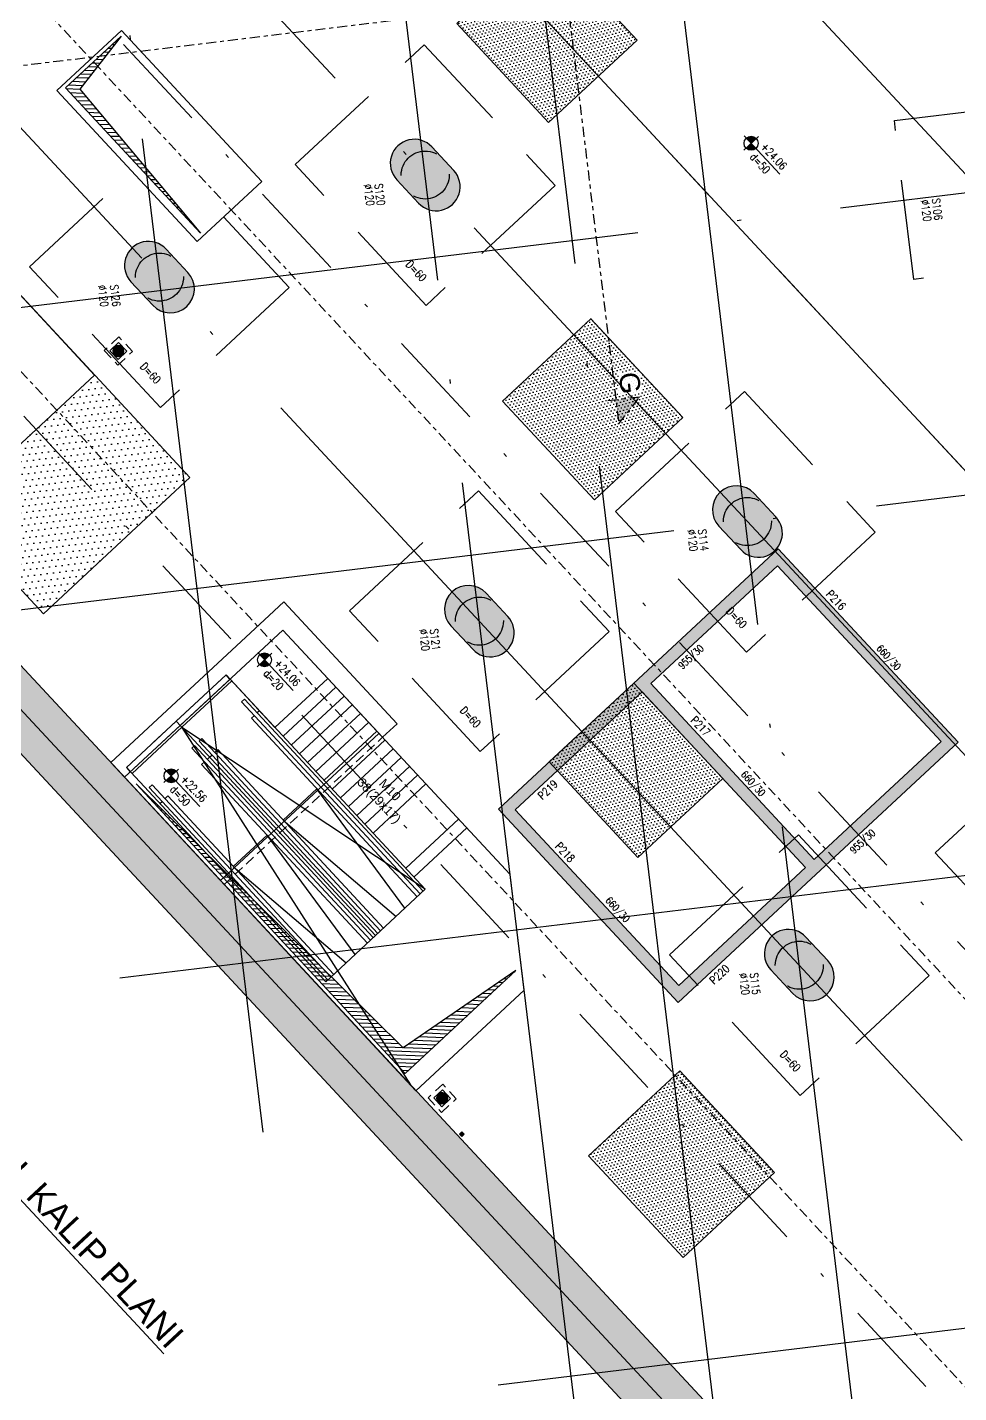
# Model space of a CAD drawing. Header units: millimetres. Extents: x 400392 to 401374, y 4543900 to 4544115.
# Drawn here: x 400448.32 to 400471.59, y 4544019.14 to 4544053.25 of the extents above; entities that cross this region are included whole.
import ezdxf
from ezdxf.enums import TextEntityAlignment as Align

# ---------------------------------------------------------------- set-up
doc = ezdxf.new("R2010")
doc.units = ezdxf.units.MM
for name, pattern in [('AKS', [3, 2.5, -0.25, 0, -0.25]), ('CENTER', [2, 1.25, -0.25, 0.25, -0.25]), ('CIZGI', [0.4, 0.25, -0.15]), ('CONTINU', [0]), ('DASHDOT2', [0.5, 0.25, -0.125, 0, -0.125]), ('HIDDEN', [0.375, 0.25, -0.125])]:
    doc.linetypes.add(name, pattern=pattern)
doc.layers.add('A-DETL', color=90, linetype='Continuous', lineweight=15)
doc.layers.add('A-DETL-GENF', color=92, linetype='Continuous', lineweight=9)
for name, color, linetype in [('aks prota', 2, 'AKS'), ('boşluk prota', 2, 'Continuous'), ('boşluk taraması prota', 252, 'Continuous'), ('kesit tarama prota', 252, 'Continuous'), ('kiriş prota', 6, 'Continuous'), ('kolon prota', 1, 'Continuous'), ('kolon tarama prota', 252, 'Continuous'), ('lkolon prota', 4, 'Continuous'), ('lperde prota', 4, 'Continuous'), ('merdiven prota', 2, 'Continuous'), ('not yazısı prota', 6, 'Continuous'), ('perde prota', 1, 'Continuous'), ('PRT-AL-TUNEL_EKSENI', 14, 'DASHDOT2'), ('PRT-MI-a_fit_drainage', 10, 'Continuous'), ('prt-s-taxis', 7, 'Continuous'), ('skesit prota', 7, 'Continuous'), ('st-s_kolon tarama', 252, 'Continuous'), ('st-s_level (kot)', 6, 'Continuous'), ('st-s_levelmark (kot işareti)', 4, 'Continuous'), ('st_s_ölçü', 4, 'Continuous'), ('temel prota', 6, 'Continuous'), ('tkesit prota', 7, 'Continuous'), ('tkolon prota', 6, 'Continuous'), ('tperde prota', 6, 'Continuous'), ('tplan prota', 7, 'Continuous')]:
    doc.layers.add(name, color=color, linetype=linetype)
doc.styles.add('Arial', font='Arial.ttf')
doc.styles.add('OLCU', font='romanstw.shx')
doc.styles.add('PRT-MI-a_Arial', font='Arial.ttf', dxfattribs={"height": 30})
doc.styles.add('tkolon', font='romanstw.shx')
pattern_1 = [(312.923994, (399405.98143, 4544554.57553), (0.085151242, 0.024995084), [0, -0.079375])]

# ---------------------------------------------------------------- blocks, each defined once
blk = doc.blocks.new('+24.06 mekanik')
at = {"layer": 'kolon tarama prota', "color": 253}
for p, q in [((71951, 152894), (71708, 152718)), ((71708, 152718), (71951, 152894)), ((72127, 152652), (71951, 152894)), ((71951, 152894), (72127, 152652)), ((71951, 152894), (71951, 152894)), ((72875, 153120), (72810, 153073)), ((72810, 153073), (72875, 153120)), ((72810, 153073), (72857, 153008)), ((72857, 153008), (72810, 153073)), ((72810, 153073), (72810, 153073)), ((72837, 153049), (72833, 153046)), ((72833, 153046), (72837, 153049)), ((72833, 153046), (72833, 153046)), ((72837, 153049), (72837, 153049)), ((72839, 153038), (72843, 153041)), ((72843, 153041), (72839, 153038)), ((72839, 153038), (72839, 153038)), ((72840, 153091), (72843, 153086)), ((72843, 153086), (72840, 153091)), ((72840, 153091), (72840, 153091)), ((72843, 153086), (72843, 153086)), ((72847, 153056), (72843, 153053)), ((72843, 153053), (72847, 153056)), ((72843, 153053), (72843, 153053)), ((72843, 153041), (72843, 153041)), ((72847, 153081), (72850, 153076)), ((72850, 153076), (72847, 153081)), ((72847, 153081), (72847, 153081)), ((72847, 153056), (72847, 153056)), ((72851, 153092), (72848, 153097)), ((72848, 153097), (72851, 153092)), ((72848, 153097), (72848, 153097)), ((72849, 153045), (72853, 153048)), ((72853, 153048), (72849, 153045)), ((72849, 153045), (72849, 153045)), ((72850, 153076), (72850, 153076)), ((72851, 153092), (72851, 153092)), ((72858, 153064), (72853, 153060)), ((72853, 153060), (72858, 153064)), ((72853, 153060), (72853, 153060)), ((72853, 153048), (72853, 153048)), ((72859, 153082), (72855, 153087)), ((72855, 153087), (72859, 153082)), ((72855, 153087), (72855, 153087)), ((72855, 153071), (72858, 153066)), ((72858, 153066), (72855, 153071)), ((72855, 153071), (72855, 153071)), ((72857, 153008), (72922, 153055)), ((72922, 153055), (72857, 153008)), ((72857, 153008), (72857, 153008)), ((72858, 153066), (72858, 153066)), ((72858, 153064), (72858, 153064)), ((72859, 153082), (72859, 153082)), ((72859, 153052), (72864, 153056)), ((72864, 153056), (72859, 153052)), ((72859, 153052), (72859, 153052)), ((72866, 153072), (72863, 153077)), ((72863, 153077), (72866, 153072)), ((72863, 153077), (72863, 153077)), ((72864, 153056), (72864, 153056)), ((72866, 153072), (72866, 153072)), ((72866, 153056), (72869, 153051)), ((72869, 153051), (72866, 153056)), ((72866, 153056), (72866, 153056)), ((72873, 153075), (72868, 153071)), ((72868, 153071), (72873, 153075)), ((72868, 153071), (72868, 153071)), ((72869, 153051), (72869, 153051)), ((72873, 153075), (72873, 153075)), ((72873, 153045), (72876, 153041)), ((72876, 153041), (72873, 153045)), ((72873, 153045), (72873, 153045)), ((72874, 153063), (72879, 153067)), ((72879, 153067), (72874, 153063)), ((72874, 153063), (72874, 153063)), ((72877, 153057), (72874, 153062)), ((72874, 153062), (72877, 153057)), ((72874, 153062), (72874, 153062)), ((72922, 153055), (72875, 153120)), ((72875, 153120), (72922, 153055)), ((72875, 153120), (72875, 153120)), ((72876, 153041), (72876, 153041)), ((72877, 153057), (72877, 153057)), ((72883, 153082), (72879, 153079)), ((72879, 153079), (72883, 153082)), ((72879, 153079), (72879, 153079)), ((72879, 153067), (72879, 153067)), ((72880, 153035), (72884, 153031)), ((72884, 153031), (72880, 153035)), ((72880, 153035), (72880, 153035)), ((72885, 153047), (72881, 153051)), ((72881, 153051), (72885, 153047)), ((72881, 153051), (72881, 153051)), ((72883, 153082), (72883, 153082)), ((72884, 153031), (72884, 153031)), ((72885, 153071), (72889, 153074)), ((72889, 153074), (72885, 153071)), ((72885, 153071), (72885, 153071)), ((72885, 153047), (72885, 153047)), ((72893, 153089), (72889, 153086)), ((72889, 153086), (72893, 153089)), ((72889, 153086), (72889, 153086)), ((72889, 153074), (72889, 153074)), ((72892, 153037), (72889, 153041)), ((72889, 153041), (72892, 153037)), ((72889, 153041), (72889, 153041)), ((72892, 153037), (72892, 153037)), ((72893, 153089), (72893, 153089)), ((72894, 153078), (72899, 153081)), ((72899, 153081), (72894, 153078)), ((72894, 153078), (72894, 153078)), ((72899, 153081), (72899, 153081)), ((72922, 153055), (72922, 153055)), ((71708, 152718), (71884, 152475)), ((71884, 152475), (71708, 152718)), ((71708, 152718), (71708, 152718)), ((71818, 152618), (71801, 152607)), ((71801, 152607), (71818, 152618)), ((71801, 152607), (71801, 152607)), ((71807, 152598), (71824, 152610)), ((71824, 152610), (71807, 152598)), ((71807, 152598), (71807, 152598)), ((71818, 152618), (71818, 152618)), ((71824, 152610), (71824, 152610)), ((71831, 152795), (71843, 152779)), ((71843, 152779), (71831, 152795)), ((71831, 152795), (71831, 152795)), ((71854, 152645), (71838, 152633)), ((71838, 152633), (71854, 152645)), ((71838, 152633), (71838, 152633)), ((71851, 152785), (71839, 152801)), ((71839, 152801), (71851, 152785)), ((71839, 152801), (71839, 152801)), ((71843, 152779), (71843, 152779)), ((71844, 152625), (71860, 152637)), ((71860, 152637), (71844, 152625)), ((71844, 152625), (71844, 152625)), ((71851, 152785), (71851, 152785)), ((71854, 152645), (71854, 152645)), ((71858, 152759), (71870, 152742)), ((71870, 152742), (71858, 152759)), ((71858, 152759), (71858, 152759)), ((71860, 152637), (71860, 152637)), ((71878, 152748), (71866, 152764)), ((71866, 152764), (71878, 152748)), ((71866, 152764), (71866, 152764)), ((71870, 152742), (71870, 152742)), ((71891, 152671), (71874, 152660)), ((71874, 152660), (71891, 152671)), ((71874, 152660), (71874, 152660)), ((71878, 152748), (71878, 152748)), ((71880, 152651), (71897, 152663)), ((71897, 152663), (71880, 152651)), ((71880, 152651), (71880, 152651)), ((71884, 152722), (71896, 152706)), ((71896, 152706), (71884, 152722)), ((71884, 152722), (71884, 152722)), ((71884, 152475), (72127, 152652)), ((72127, 152652), (71884, 152475)), ((71891, 152671), (71891, 152671)), ((71904, 152712), (71892, 152728)), ((71892, 152728), (71904, 152712)), ((71892, 152728), (71892, 152728)), ((71896, 152706), (71896, 152706)), ((71897, 152663), (71897, 152663)), ((71904, 152712), (71904, 152712)), ((71931, 152658), (71943, 152642)), ((71943, 152642), (71931, 152658)), ((71931, 152658), (71931, 152658)), ((71955, 152718), (71939, 152706)), ((71939, 152706), (71955, 152718)), ((71939, 152706), (71939, 152706)), ((71951, 152647), (71939, 152664)), ((71939, 152664), (71951, 152647)), ((71939, 152664), (71939, 152664)), ((71943, 152642), (71943, 152642)), ((71944, 152698), (71961, 152710)), ((71961, 152710), (71944, 152698)), ((71944, 152698), (71944, 152698)), ((71951, 152647), (71951, 152647)), ((71955, 152718), (71955, 152718)), ((71958, 152621), (71969, 152605)), ((71969, 152605), (71958, 152621)), ((71958, 152621), (71958, 152621)), ((71961, 152710), (71961, 152710)), ((71977, 152611), (71966, 152627)), ((71966, 152627), (71977, 152611)), ((71966, 152627), (71966, 152627)), ((71969, 152605), (71969, 152605)), ((71991, 152745), (71975, 152733)), ((71975, 152733), (71991, 152745)), ((71975, 152733), (71975, 152733)), ((71977, 152611), (71977, 152611)), ((71981, 152725), (71997, 152736)), ((71997, 152736), (71981, 152725)), ((71981, 152725), (71981, 152725)), ((71984, 152585), (71996, 152569)), ((71996, 152569), (71984, 152585)), ((71984, 152585), (71984, 152585)), ((71991, 152745), (71991, 152745)), ((72004, 152575), (71992, 152591)), ((71992, 152591), (72004, 152575)), ((71992, 152591), (71992, 152591)), ((71996, 152569), (71996, 152569)), ((71997, 152736), (71997, 152736)), ((72004, 152575), (72004, 152575)), ((72028, 152771), (72012, 152759)), ((72012, 152759), (72028, 152771)), ((72012, 152759), (72012, 152759)), ((72018, 152751), (72034, 152763)), ((72034, 152763), (72018, 152751)), ((72018, 152751), (72018, 152751)), ((72028, 152771), (72028, 152771)), ((72034, 152763), (72034, 152763)), ((72127, 152652), (72127, 152652)), ((71884, 152475), (71884, 152475)), ((52441, 147112), (52198, 146935)), ((52198, 146935), (52441, 147112)), ((52617, 146869), (52441, 147112)), ((52441, 147112), (52617, 146869)), ((52441, 147112), (52441, 147112)), ((52198, 146935), (52375, 146693)), ((52375, 146693), (52198, 146935)), ((52198, 146935), (52198, 146935)), ((52308, 146836), (52292, 146824)), ((52292, 146824), (52308, 146836)), ((52292, 146824), (52292, 146824)), ((52298, 146816), (52314, 146828)), ((52314, 146828), (52298, 146816)), ((52298, 146816), (52298, 146816)), ((52308, 146836), (52308, 146836)), ((52314, 146828), (52314, 146828)), ((52322, 147012), (52333, 146996)), ((52333, 146996), (52322, 147012)), ((52322, 147012), (52322, 147012)), ((52344, 146862), (52328, 146850)), ((52328, 146850), (52344, 146862)), ((52328, 146850), (52328, 146850)), ((52341, 147002), (52330, 147018)), ((52330, 147018), (52341, 147002)), ((52330, 147018), (52330, 147018)), ((52333, 146996), (52333, 146996)), ((52334, 146842), (52350, 146854)), ((52350, 146854), (52334, 146842)), ((52334, 146842), (52334, 146842)), ((52341, 147002), (52341, 147002)), ((52344, 146862), (52344, 146862)), ((52348, 146976), (52360, 146960)), ((52360, 146960), (52348, 146976)), ((52348, 146976), (52348, 146976)), ((52350, 146854), (52350, 146854)), ((52368, 146966), (52356, 146982)), ((52356, 146982), (52368, 146966)), ((52356, 146982), (52356, 146982)), ((52360, 146960), (52360, 146960)), ((52381, 146889), (52365, 146877)), ((52365, 146877), (52381, 146889)), ((52365, 146877), (52365, 146877)), ((52368, 146966), (52368, 146966)), ((52371, 146869), (52387, 146881)), ((52387, 146881), (52371, 146869)), ((52371, 146869), (52371, 146869)), ((52375, 146939), (52386, 146923)), ((52386, 146923), (52375, 146939)), ((52375, 146939), (52375, 146939)), ((52375, 146693), (52617, 146869)), ((52617, 146869), (52375, 146693)), ((52375, 146693), (52375, 146693)), ((52381, 146889), (52381, 146889)), ((52395, 146929), (52383, 146945)), ((52383, 146945), (52395, 146929)), ((52383, 146945), (52383, 146945)), ((52386, 146923), (52386, 146923)), ((52387, 146881), (52387, 146881)), ((52395, 146929), (52395, 146929)), ((52421, 146875), (52433, 146859)), ((52433, 146859), (52421, 146875)), ((52421, 146875), (52421, 146875)), ((52445, 146935), (52429, 146923)), ((52429, 146923), (52445, 146935)), ((52429, 146923), (52429, 146923)), ((52441, 146865), (52429, 146881)), ((52429, 146881), (52441, 146865)), ((52429, 146881), (52429, 146881)), ((52433, 146859), (52433, 146859)), ((52435, 146915), (52451, 146927)), ((52451, 146927), (52435, 146915)), ((52435, 146915), (52435, 146915)), ((52441, 146865), (52441, 146865)), ((52445, 146935), (52445, 146935)), ((52448, 146839), (52460, 146822)), ((52460, 146822), (52448, 146839)), ((52448, 146839), (52448, 146839)), ((52451, 146927), (52451, 146927)), ((52468, 146828), (52456, 146844)), ((52456, 146844), (52468, 146828)), ((52456, 146844), (52456, 146844)), ((52460, 146822), (52460, 146822)), ((52482, 146962), (52465, 146950)), ((52465, 146950), (52482, 146962)), ((52465, 146950), (52465, 146950)), ((52468, 146828), (52468, 146828)), ((52471, 146942), (52488, 146954)), ((52488, 146954), (52471, 146942)), ((52471, 146942), (52471, 146942)), ((52474, 146802), (52486, 146786)), ((52486, 146786), (52474, 146802)), ((52474, 146802), (52474, 146802)), ((52482, 146962), (52482, 146962)), ((52494, 146792), (52482, 146808)), ((52482, 146808), (52494, 146792)), ((52482, 146808), (52482, 146808)), ((52486, 146786), (52486, 146786)), ((52488, 146954), (52488, 146954)), ((52494, 146792), (52494, 146792)), ((52518, 146988), (52502, 146977)), ((52502, 146977), (52518, 146988)), ((52502, 146977), (52502, 146977)), ((52508, 146968), (52524, 146980)), ((52524, 146980), (52508, 146968)), ((52508, 146968), (52508, 146968)), ((52518, 146988), (52518, 146988)), ((52524, 146980), (52524, 146980)), ((52617, 146869), (52617, 146869))]:
    blk.add_line(p, q, dxfattribs=at)
for centre, radius, start, end in [((72866, 153064), 40, 126, 306), ((72866, 153064), 40, 126, 306), ((72866, 153064), 37.3, 133.6967, 208.3033), ((72866, 153064), 37.3, 133.6967, 208.3033), ((72866, 153064), 33, 0, 180), ((72866, 153064), 33, 180, 0), ((72866, 153064), 32, 134.9893, 207.0107), ((72866, 153064), 32, 134.9893, 207.0107), ((72866, 153064), 30, 126, 306), ((72866, 153064), 30, 126, 306), ((72866, 153064), 37.3, 223.6967, 298.3033), ((72866, 153064), 37.3, 223.6967, 298.3033), ((72866, 153064), 25, 126, 306), ((72866, 153064), 25, 126, 306), ((72866, 153064), 25.3, 137.3831, 204.6169), ((72866, 153064), 25.3, 137.3831, 204.6169), ((72866, 153064), 40, 306, 126), ((72866, 153064), 40, 306, 126), ((72866, 153064), 32, 224.9893, 297.0107), ((72866, 153064), 32, 224.9893, 297.0107), ((72866, 153064), 20, 140.4775, 201.5225), ((72866, 153064), 20, 140.4775, 201.5225), ((72866, 153064), 37.3, 43.6967, 118.3033), ((72866, 153064), 37.3, 43.6967, 118.3033), ((72866, 153064), 30, 306, 126), ((72866, 153064), 30, 306, 126), ((72866, 153047), 16.5, 90, 270), ((72866, 153064), 25.3, 227.3831, 294.6169), ((72866, 153064), 25.3, 227.3831, 294.6169), ((72866, 153064), 32, 44.9893, 117.0107), ((72866, 153064), 32, 44.9893, 117.0107), ((72866, 153064), 25, 306, 126), ((72866, 153064), 25, 306, 126), ((72866, 153064), 13.3, 148.0243, 193.9757), ((72866, 153064), 13.3, 148.0243, 193.9757), ((72866, 153064), 20, 230.4775, 291.5225), ((72866, 153064), 20, 230.4775, 291.5225), ((72866, 153064), 25.3, 47.3831, 114.6169), ((72866, 153064), 25.3, 47.3831, 114.6169), ((72866, 153064), 8, 164.6822, 177.3178), ((72866, 153064), 8, 164.6822, 177.3178), ((72866, 153064), 20, 50.4775, 111.5225), ((72866, 153064), 20, 50.4775, 111.5225), ((72866, 153064), 13.3, 238.0243, 283.9757), ((72866, 153064), 13.3, 238.0243, 283.9757), ((72866, 153064), 13.3, 58.0243, 103.9757), ((72866, 153064), 13.3, 58.0243, 103.9757), ((72866, 153064), 8, 254.6822, 267.3178), ((72866, 153064), 8, 254.6822, 267.3178), ((72866, 153080), 16.5, 270, 90), ((72866, 153064), 8, 74.6822, 87.3178), ((72866, 153064), 8, 74.6822, 87.3178), ((72866, 153064), 8, 344.6822, 357.3178), ((72866, 153064), 8, 344.6822, 357.3178), ((72866, 153064), 13.3, 328.0243, 13.9757), ((72866, 153064), 13.3, 328.0243, 13.9757), ((72866, 153064), 20, 320.4775, 21.5225), ((72866, 153064), 20, 320.4775, 21.5225), ((72866, 153064), 25.3, 317.3831, 24.6169), ((72866, 153064), 25.3, 317.3831, 24.6169), ((72866, 153064), 32, 314.9893, 27.0107), ((72866, 153064), 32, 314.9893, 27.0107), ((72866, 153064), 37.3, 313.6967, 28.3033), ((72866, 153064), 37.3, 313.6967, 28.3033), ((71918, 152685), 140, 128.0467, 213.9533), ((71918, 152685), 140, 128.0467, 213.9533), ((71918, 152685), 120, 128.388, 213.612), ((71918, 152685), 120, 128.388, 213.612), ((71918, 152685), 140, 218.0467, 303.9533), ((71918, 152685), 140, 218.0467, 303.9533), ((71918, 152685), 100, 126, 306), ((71918, 152685), 100, 126, 306), ((71918, 152685), 95, 129.017, 212.983), ((71918, 152685), 95, 129.017, 212.983), ((71918, 152685), 120, 218.388, 303.612), ((71918, 152685), 120, 218.388, 303.612), ((71918, 152685), 90, 126, 306), ((71918, 152685), 90, 126, 306), ((71918, 152685), 140, 38.0467, 123.9533), ((71918, 152685), 140, 38.0467, 123.9533), ((71918, 152685), 75, 129.8226, 212.1774), ((71918, 152685), 75, 129.8226, 212.1774), ((71918, 152685), 95, 219.017, 302.983), ((71918, 152685), 95, 219.017, 302.983), ((71918, 152685), 120, 38.388, 123.612), ((71918, 152685), 120, 38.388, 123.612), ((71918, 152685), 100, 306, 126), ((71918, 152685), 100, 306, 126), ((71918, 152685), 59, 0, 180), ((71918, 152685), 59, 180, 0), ((71918, 152685), 75, 219.8226, 302.1774), ((71918, 152685), 75, 219.8226, 302.1774), ((71918, 152685), 90, 306, 126), ((71918, 152685), 90, 306, 126), ((71918, 152685), 95, 39.017, 122.983), ((71918, 152685), 95, 39.017, 122.983), ((71918, 152685), 50, 126, 306), ((71918, 152685), 50, 126, 306), ((71918, 152685), 50, 131.7392, 210.2608), ((71918, 152685), 50, 131.7392, 210.2608), ((71918, 152685), 75, 39.8226, 122.1774), ((71918, 152685), 75, 39.8226, 122.1774), ((71918, 152685), 50, 221.7392, 300.2608), ((71918, 152685), 50, 221.7392, 300.2608), ((71918, 152685), 50, 306, 126), ((71918, 152685), 50, 306, 126), ((71918, 152685), 30, 135.5941, 206.4059), ((71918, 152685), 30, 135.5941, 206.4059), ((71918, 152655), 29.5, 90, 270), ((71918, 152685), 50, 41.7392, 120.2608), ((71918, 152685), 50, 41.7392, 120.2608), ((71918, 152685), 30, 225.5941, 296.4059), ((71918, 152685), 30, 225.5941, 296.4059), ((71918, 152685), 30, 45.5941, 116.4059), ((71918, 152685), 30, 45.5941, 116.4059), ((71918, 152714), 29.5, 270, 90), ((71918, 152685), 30, 315.5941, 26.4059), ((71918, 152685), 30, 315.5941, 26.4059), ((71918, 152685), 50, 311.7392, 30.2608), ((71918, 152685), 50, 311.7392, 30.2608), ((71918, 152685), 75, 309.8226, 32.1774), ((71918, 152685), 75, 309.8226, 32.1774), ((71918, 152685), 95, 309.017, 32.983), ((71918, 152685), 95, 309.017, 32.983), ((71918, 152685), 120, 308.388, 33.612), ((71918, 152685), 120, 308.388, 33.612), ((71918, 152685), 140, 308.0467, 33.9533), ((71918, 152685), 140, 308.0467, 33.9533), ((52408, 146902), 140, 38.0467, 123.9533), ((52408, 146902), 140, 38.0467, 123.9533), ((52408, 146902), 140, 128.0467, 213.9533), ((52408, 146902), 140, 128.0467, 213.9533), ((52408, 146902), 120, 128.388, 213.612), ((52408, 146902), 120, 128.388, 213.612), ((52408, 146902), 140, 218.0467, 303.9533), ((52408, 146902), 140, 218.0467, 303.9533), ((52408, 146902), 100, 126, 306), ((52408, 146902), 100, 126, 306), ((52408, 146902), 95, 129.017, 212.983), ((52408, 146902), 95, 129.017, 212.983), ((52408, 146902), 120, 218.388, 303.612), ((52408, 146902), 120, 218.388, 303.612), ((52408, 146902), 90, 126, 306), ((52408, 146902), 90, 126, 306), ((52408, 146902), 75, 129.8226, 212.1774), ((52408, 146902), 75, 129.8226, 212.1774), ((52408, 146902), 95, 219.017, 302.983), ((52408, 146902), 95, 219.017, 302.983), ((52408, 146902), 120, 38.388, 123.612), ((52408, 146902), 120, 38.388, 123.612), ((52408, 146902), 100, 306, 126), ((52408, 146902), 100, 306, 126), ((52408, 146902), 59, 0, 180), ((52408, 146902), 59, 180, 0), ((52408, 146902), 75, 219.8226, 302.1774), ((52408, 146902), 75, 219.8226, 302.1774), ((52408, 146902), 90, 306, 126), ((52408, 146902), 90, 306, 126), ((52408, 146902), 95, 39.017, 122.983), ((52408, 146902), 95, 39.017, 122.983), ((52408, 146902), 50, 126, 306), ((52408, 146902), 50, 126, 306), ((52408, 146902), 50, 131.7392, 210.2608), ((52408, 146902), 50, 131.7392, 210.2608), ((52408, 146902), 75, 39.8226, 122.1774), ((52408, 146902), 75, 39.8226, 122.1774), ((52408, 146902), 50, 221.7392, 300.2608), ((52408, 146902), 50, 221.7392, 300.2608), ((52408, 146902), 50, 306, 126), ((52408, 146902), 50, 306, 126), ((52408, 146902), 30, 135.5941, 206.4059), ((52408, 146902), 30, 135.5941, 206.4059), ((52408, 146873), 29.5, 90, 270), ((52408, 146902), 50, 41.7392, 120.2608), ((52408, 146902), 50, 41.7392, 120.2608), ((52408, 146902), 30, 225.5941, 296.4059), ((52408, 146902), 30, 225.5941, 296.4059), ((52408, 146902), 30, 45.5941, 116.4059), ((52408, 146902), 30, 45.5941, 116.4059), ((52408, 146932), 29.5, 270, 90), ((52408, 146902), 30, 315.5941, 26.4059), ((52408, 146902), 30, 315.5941, 26.4059), ((52408, 146902), 50, 311.7392, 30.2608), ((52408, 146902), 50, 311.7392, 30.2608), ((52408, 146902), 75, 309.8226, 32.1774), ((52408, 146902), 75, 309.8226, 32.1774), ((52408, 146902), 95, 309.017, 32.983), ((52408, 146902), 95, 309.017, 32.983), ((52408, 146902), 120, 308.388, 33.612), ((52408, 146902), 120, 308.388, 33.612), ((52408, 146902), 140, 308.0467, 33.9533), ((52408, 146902), 140, 308.0467, 33.9533)]:
    blk.add_arc(centre, radius, start, end, dxfattribs=at)
blk = doc.blocks.new('Stair_Anotation')
at = {"color": 0, "style": 'PRT-MI-a_Arial'}
blk.add_attdef('M.ADI', text='', height=0.2, dxfattribs=at).set_placement((0, 0), align=Align.BOTTOM_CENTER)
blk.add_attdef('BAS.SAYI-(EN-RIHT)', text='', height=0.2, dxfattribs=at).set_placement((0, -0.08), align=Align.TOP_CENTER)
blk = doc.blocks.new('170 EXCALATOR')
at = {"color": 253}
blk.add_lwpolyline([(53250.8, 3429.1), (53250.8, 3599.1)], dxfattribs=at)
at = {"layer": 'st_s_ölçü', "color": 252, "ltscale": 0.1}
blk.add_line((53961.2, 3599.1), (53961.2, 3429.1), dxfattribs=at)
for points in [[(53250.8, 3599.1), (53982.2, 3599.1), (53982.2, 3429.1), (53250.8, 3429.1)], [(53250.8, 3591.6), (53906.5, 3591.6), (53906.5, 3581.8), (53250.8, 3581.8)], [(53859.5, 3599.1), (53859.5, 3591.6)], [(53250.8, 3571.6), (53859.5, 3571.6), (53859.5, 3581.8)], [(53250.8, 3529.1), (53619.3, 3571.6), (53619.3, 3456.6), (53250.8, 3499.1)], [(53250.8, 3456.6), (53859.5, 3456.6), (53859.5, 3446.3)], [(53250.8, 3436.6), (53906.5, 3436.6), (53906.5, 3446.3), (53250.8, 3446.3)], [(53859.5, 3429.1), (53859.5, 3436.6)]]:
    blk.add_lwpolyline(points, dxfattribs=at)
blk = doc.blocks.new('PLAN_KOT')
at = {"layer": 'st-s_levelmark (kot işareti)'}
h = blk.add_hatch(color=256, dxfattribs=at)
h.paths.add_polyline_path([(0, 17.5, 0.414214), (-17.5, 0), (0, 0)])
h.paths.add_polyline_path([(17.5, 0), (0, 0), (0, -17.5, 0.414214)])
for p, q in [((105, 0), (-25, 0)), ((0, 25), (0, -25))]:
    blk.add_line(p, q, dxfattribs=at)
blk.add_circle((0, 0), 17.5, dxfattribs=at)
at = {"layer": 'st-s_level (kot)', "color": 6, "style": 'OLCU', "width": 0.8}
for tag, p in [('KOT', (22.7, 9.8)), ('DÖŞEME_KALINLIĞI', (22.7, -27.6))]:
    blk.add_attdef(tag, p, '', height=20, dxfattribs=at)
blk = doc.blocks.new('YER SUZGECI_20x20')
at = {"color": 2}
blk.add_lwpolyline([(-20, 0), (0, 0), (0, 20), (-20, 20)], close=True, dxfattribs=at)
for points in [[(0, 20), (-20, 0)], [(-20, 20), (0, 0)]]:
    blk.add_lwpolyline(points, dxfattribs=at)
blk.add_circle((-10, 10), 7, dxfattribs=at)

msp = doc.modelspace()

# ---------------------------------------------------------------- hatches: boundary and pattern name
at = {"layer": 'boşluk taraması prota', "ltscale": 2}
h = msp.add_hatch(dxfattribs=at)
h.set_pattern_fill('ANSI31', color=256, scale=0.03, angle=-47.076, style=0)
h.set_pattern_definition([(357.923994, (399669.86934, 4544285.85077), (0.003450452, 0.095187483), [])])
h.paths.add_polyline_path([(400450.664, 4544053.034), (400449.627, 4544051.707), (400452.643, 4544048.115), (400449.272, 4544051.74)])
h = msp.add_hatch(dxfattribs=at)
h.set_pattern_fill('ANSI31', color=256, scale=0.03, angle=-47.076, style=0)
h.set_pattern_definition([(357.923994, (399670.199475, 4544270.0045), (0.003450452, 0.095187483), [])])
h.paths.add_polyline_path([(400460.528, 4544029.688), (400457.707, 4544027.757), (400451.039, 4544034.349), (400457.764, 4544027.118)])
at = {"layer": 'kesit tarama prota'}
h = msp.add_hatch(color=256, dxfattribs=at)
h.dxf.hatch_style = 1
h.paths.add_polyline_path([(400463.621, 4544044.015), (400463.098, 4544043.347), (400463.025, 4544043.942)])
at = {"layer": 'kolon tarama prota'}
h = msp.add_hatch(dxfattribs=at)
h.set_pattern_fill('DOTS', color=2, scale=0.05, angle=-47.076)
h.set_pattern_definition(pattern_1)
h.paths.add_polyline_path([(400463.554, 4544052.934), (400461.259, 4544055.402), (400459.05, 4544053.348), (400461.345, 4544050.88)])
h = msp.add_hatch(color=256, dxfattribs=at)
h.dxf.hatch_style = 1
edge = h.paths.add_edge_path()
edge.add_arc((400457.988, 4544049.857), 0.6, 42.924, 222.924)
edge.add_line((400457.549, 4544049.448), (400458.094, 4544048.862))
edge.add_arc((400458.533, 4544049.271), 0.6, 222.924, 402.924)
edge.add_line((400458.973, 4544049.68), (400458.428, 4544050.265))
h = msp.add_hatch(color=256, dxfattribs=at)
h.dxf.hatch_style = 1
edge = h.paths.add_edge_path()
edge.add_arc((400451.348, 4544047.306), 0.6, 42.924, 222.924)
edge.add_line((400450.908, 4544046.897), (400451.453, 4544046.312))
edge.add_arc((400451.892, 4544046.72), 0.6, 222.924, 402.924)
edge.add_line((400452.332, 4544047.129), (400451.787, 4544047.715))
h = msp.add_hatch(dxfattribs=at)
h.set_pattern_fill('DOTS', color=2, scale=0.05, angle=-47.076)
h.set_pattern_definition(pattern_1)
h.paths.add_polyline_path([(400464.699, 4544043.503), (400462.404, 4544045.972), (400460.195, 4544043.917), (400462.49, 4544041.449)])
h = msp.add_hatch(color=256, dxfattribs=at)
h.dxf.hatch_style = 1
h.paths.add_polyline_path([(400473.93, 4544009.589), (400440.752, 4544045.263), (400441.059, 4544042.73), (400472.151, 4544009.299), (400471.931, 4544009.095), (400472.612, 4544008.363)])
h = msp.add_hatch(color=256, dxfattribs=at)
h.dxf.hatch_style = 1
edge = h.paths.add_edge_path()
edge.add_arc((400466.041, 4544041.199), 0.6, 42.924, 222.924)
edge.add_line((400465.601, 4544040.79), (400466.146, 4544040.204))
edge.add_arc((400466.586, 4544040.613), 0.6, 222.924, 402.924)
edge.add_line((400467.025, 4544041.022), (400466.48, 4544041.607))
h = msp.add_hatch(color=256, dxfattribs=at)
h.dxf.hatch_style = 1
h.paths.add_polyline_path([(400471.576, 4544035.393), (400467.082, 4544040.226), (400460.089, 4544033.723), (400464.583, 4544028.89)])
h.paths.add_polyline_path([(400463.899, 4544036.857), (400467.066, 4544039.802), (400471.152, 4544035.409), (400467.985, 4544032.463)], flags=16)
h.paths.add_polyline_path([(400467.766, 4544032.259), (400464.599, 4544029.314), (400460.513, 4544033.707), (400463.68, 4544036.653)], flags=16)
h = msp.add_hatch(color=256, dxfattribs=at)
h.dxf.hatch_style = 1
edge = h.paths.add_edge_path()
edge.add_arc((400459.342, 4544038.71), 0.6, 42.924, 222.924)
edge.add_line((400458.903, 4544038.301), (400459.448, 4544037.716))
edge.add_arc((400459.887, 4544038.124), 0.6, 222.924, 402.924)
edge.add_line((400460.326, 4544038.533), (400459.781, 4544039.119))
h = msp.add_hatch(dxfattribs=at)
h.set_pattern_fill('DOTS', color=2, scale=0.05, angle=-47.076)
h.set_pattern_definition(pattern_1)
h.paths.add_polyline_path([(400465.695, 4544034.486), (400463.475, 4544036.872), (400461.356, 4544034.901), (400463.575, 4544032.515)])
h = msp.add_hatch(color=256, dxfattribs=at)
h.dxf.hatch_style = 1
edge = h.paths.add_edge_path()
edge.add_arc((400467.337, 4544030.114), 0.6, 42.924, 222.924)
edge.add_line((400466.897, 4544029.705), (400467.442, 4544029.12))
edge.add_arc((400467.882, 4544029.528), 0.6, 222.924, 402.924)
edge.add_line((400468.321, 4544029.937), (400467.776, 4544030.523))
h = msp.add_hatch(dxfattribs=at)
h.set_pattern_fill('DOTS', color=2, scale=0.05, angle=-47.076)
h.set_pattern_definition(pattern_1)
h.paths.add_polyline_path([(400466.99, 4544024.642), (400464.626, 4544027.183), (400462.344, 4544025.061), (400464.708, 4544022.519)])
at = {"layer": 'st-s_kolon tarama', "ltscale": 0.001}
h = msp.add_hatch(dxfattribs=at)
h.set_pattern_fill('DOTS', color=253, scale=0.1, angle=6.9318)
h.set_pattern_definition([(6.931826, (399405.98143, 4544554.57553), (0.059635541, 0.167169242), [0, -0.15875])])
h.paths.add_polyline_path([(400446.254, 4544048.598), (400449.997, 4544044.566), (400447.072, 4544041.845), (400443.325, 4544045.874), (400442.593, 4544045.193), (400448.722, 4544038.602), (400452.383, 4544042.008)])

# ---------------------------------------------------------------- linework, layer by layer
at = {"layer": 'A-DETL', "color": 1, "lineweight": 5}
msp.add_lwpolyline([(400410.498, 4544108.041), (400518.406, 4543992.016)], dxfattribs=at)
at = {"layer": 'aks prota', "ltscale": 10}
for p, q in [((400524.76, 4543992.599), (400411.764, 4544114.095)), ((400517.511, 4543985.857), (400404.515, 4544107.353)), ((400512.678, 4543981.362), (400399.682, 4544102.858)), ((400470.204, 4544008.457), (400458.953, 4544101.104)), ((400465.634, 4544017.469), (400455.528, 4544100.688)), ((400462.209, 4544017.053), (400452.103, 4544100.272)), ((400454.214, 4544025.649), (400445.253, 4544099.44)), ((400505.428, 4543974.62), (400392.433, 4544096.116)), ((400438.755, 4544045.114), (400485.114, 4544050.744)), ((400439.659, 4544037.669), (400486.019, 4544043.299)), ((400450.63, 4544029.502), (400487.155, 4544033.938)), ((400460.084, 4544019.338), (400488.509, 4544022.79))]:
    msp.add_line(p, q, dxfattribs=at)
at = {"layer": 'boşluk prota', "ltscale": 0.05}
for points in [[(400450.664, 4544053.034), (400449.627, 4544051.707), (400452.643, 4544048.115), (400449.272, 4544051.74)], [(400460.528, 4544029.688), (400457.707, 4544027.757), (400451.039, 4544034.349), (400457.764, 4544027.118)]]:
    msp.add_lwpolyline(points, close=True, dxfattribs=at)
at = {"layer": 'kiriş prota'}
msp.add_line((400453.146, 4544031.936), (400457.101, 4544035.614), dxfattribs=at)
at = {"layer": 'kiriş prota', "linetype": 'HIDDEN'}
msp.add_line((400453.238, 4544031.838), (400457.192, 4544035.516), dxfattribs=at)
at = {"layer": 'kiriş prota'}
for points in [[(400450.669, 4544053.175), (400454.176, 4544049.404), (400452.565, 4544047.906), (400449.058, 4544051.677)], [(400460.384, 4544032.084), (400455.824, 4544036.986), (400454.506, 4544035.76), (400453.383, 4544036.968), (400450.747, 4544034.517), (400458.03, 4544026.686), (400460.734, 4544029.2)]]:
    msp.add_lwpolyline(points, close=True, dxfattribs=at)
for points in [[(400446.254, 4544048.598), (400449.997, 4544044.566), (400447.072, 4544041.845), (400443.325, 4544045.874), (400446.254, 4544048.598)], [(400455.824, 4544036.986), (400454.701, 4544038.194)]]:
    msp.add_lwpolyline(points, dxfattribs=at)
at = {"layer": 'kolon prota', "color": 1}
for points in [[(400458.428, 4544050.265, 1), (400457.549, 4544049.448), (400458.094, 4544048.862, 1), (400458.973, 4544049.68)], [(400451.787, 4544047.715, 1), (400450.908, 4544046.897), (400451.453, 4544046.312, 1), (400452.332, 4544047.129)], [(400466.48, 4544041.607, 1), (400465.601, 4544040.79), (400466.146, 4544040.204, 1), (400467.025, 4544041.022)], [(400459.781, 4544039.119, 1), (400458.903, 4544038.301), (400459.448, 4544037.716, 1), (400460.326, 4544038.533)], [(400467.776, 4544030.523, 1), (400466.897, 4544029.705), (400467.442, 4544029.12, 1), (400468.321, 4544029.937)]]:
    msp.add_lwpolyline(points, format="xyb", close=True, dxfattribs=at)
at = {"layer": 'kolon prota', "color": 5, "linetype": 'HIDDEN', "ltscale": 5}
for centre in [(400458.261, 4544049.564), (400451.62, 4544047.013), (400466.313, 4544040.906), (400459.615, 4544038.417), (400467.609, 4544029.821)]:
    msp.add_circle(centre, 0.6, dxfattribs=at)
at = {"layer": 'merdiven prota', "linetype": 'HIDDEN', "ltscale": 10}
for p, q in [((400455.824, 4544036.986), (400454.506, 4544035.76)), ((400456.029, 4544036.766), (400454.711, 4544035.541)), ((400456.233, 4544036.547), (400454.915, 4544035.321)), ((400456.437, 4544036.327), (400455.119, 4544035.101)), ((400456.642, 4544036.107), (400455.323, 4544034.882)), ((400456.846, 4544035.888), (400455.528, 4544034.662)), ((400457.05, 4544035.668), (400455.732, 4544034.442)), ((400457.254, 4544035.448), (400455.936, 4544034.223)), ((400457.459, 4544035.229), (400456.141, 4544034.003)), ((400457.663, 4544035.009), (400456.345, 4544033.783)), ((400457.867, 4544034.789), (400456.549, 4544033.563)), ((400458.072, 4544034.57), (400456.754, 4544033.344)), ((400458.276, 4544034.35), (400456.958, 4544033.124)), ((400459.094, 4544033.471), (400457.776, 4544032.245)), ((400459.298, 4544033.251), (400457.98, 4544032.025))]:
    msp.add_line(p, q, dxfattribs=at)
msp.add_lwpolyline([(400453.381, 4544036.97), (400453.283, 4544037.076), (400450.793, 4544034.76), (400450.892, 4544034.654)], dxfattribs=at)
at = {"layer": 'merdiven prota', "color": 4}
msp.add_lwpolyline([(400458.264, 4544031.72), (400452.181, 4544035.764), (400457.893, 4544026.832)], dxfattribs=at)
at = {"layer": 'not yazısı prota'}
msp.add_lwpolyline([(400446.254, 4544048.598), (400452.383, 4544042.008), (400448.722, 4544038.602), (400442.593, 4544045.193)], close=True, dxfattribs=at)
at = {"layer": 'perde prota'}
for points in [[(400473.93, 4544009.589), (400472.612, 4544008.363), (400471.931, 4544009.095), (400472.151, 4544009.299), (400441.059, 4544042.73), (400440.752, 4544045.263), (400473.93, 4544009.589)], [(400463.899, 4544036.857), (400467.066, 4544039.802), (400471.152, 4544035.409), (400467.985, 4544032.463)], [(400467.985, 4544032.463), (400463.899, 4544036.857)], [(400467.766, 4544032.259), (400464.599, 4544029.314), (400460.513, 4544033.707), (400463.68, 4544036.653)], [(400463.68, 4544036.653), (400467.766, 4544032.259)]]:
    msp.add_lwpolyline(points, dxfattribs=at)
msp.add_lwpolyline([(400467.082, 4544040.226), (400471.576, 4544035.393), (400464.583, 4544028.89), (400460.089, 4544033.723)], close=True, dxfattribs=at)
at = {"layer": 'PRT-AL-TUNEL_EKSENI', "ltscale": 10}
for p, q in [((400408.067, 4544110.656), (400521.062, 4543989.16)), ((400402.099, 4544105.105), (400515.094, 4543983.61)), ((400396.131, 4544099.555), (400509.126, 4543978.059))]:
    msp.add_line(p, q, dxfattribs=at)
at = {"layer": 'PRT-MI-a_fit_drainage', "color": 2, "linetype": 'CIZGI'}
for points in [[(400450.605, 4544045.52), (400450.239, 4544045.179), (400450.579, 4544044.813), (400450.946, 4544045.154)], [(400458.698, 4544026.849), (400458.332, 4544026.509), (400458.672, 4544026.143), (400459.038, 4544026.483)]]:
    msp.add_lwpolyline(points, close=True, dxfattribs=at)
at = {"layer": 'skesit prota', "linetype": 'CENTER', "ltscale": 0.2}
for p, q in [((400463.621, 4544044.015), (400462.727, 4544043.906)), ((400463.098, 4544043.347), (400463.621, 4544044.015))]:
    msp.add_line(p, q, dxfattribs=at)
for points in [[(400398.294, 4544107.959), (400511.876, 4543985.832)], [(400455.897, 4544102.638), (400463.098, 4544043.347)], [(400455.897, 4544102.638), (400463.098, 4544043.347)], [(400490.161, 4544057.391), (400425.273, 4544049.511)], [(400438.41, 4544055.136), (400492.188, 4543997.313)]]:
    msp.add_lwpolyline(points, dxfattribs=at)
at = {"layer": 'temel prota'}
for points in [[(400461.259, 4544055.402), (400459.05, 4544053.348), (400461.345, 4544050.88), (400463.554, 4544052.934)], [(400462.404, 4544045.972), (400460.195, 4544043.917), (400462.49, 4544041.449), (400464.699, 4544043.503)], [(400463.475, 4544036.872), (400461.356, 4544034.901), (400463.575, 4544032.515), (400465.695, 4544034.486)], [(400464.626, 4544027.183), (400462.344, 4544025.061), (400464.708, 4544022.519), (400466.99, 4544024.642)]]:
    msp.add_lwpolyline(points, close=True, dxfattribs=at)
at = {"layer": 'temel prota', "linetype": 'HIDDEN', "ltscale": 10}
for points in [[(400458.237, 4544052.82), (400461.506, 4544049.305), (400458.284, 4544046.308), (400455.015, 4544049.823)], [(400466.24, 4544044.156), (400469.509, 4544040.641), (400466.287, 4544037.644), (400463.018, 4544041.159)], [(400459.591, 4544041.673), (400462.86, 4544038.158), (400459.638, 4544035.161), (400456.369, 4544038.676)], [(400467.586, 4544033.077), (400470.855, 4544029.562), (400467.633, 4544026.566), (400464.364, 4544030.08)]]:
    msp.add_lwpolyline(points, close=True, dxfattribs=at)
for points in [[(400473.956, 4544051.406), (400474.438, 4544047.435), (400470.468, 4544046.953), (400469.985, 4544050.924), (400473.956, 4544051.406)], [(400453.224, 4544048.519), (400454.865, 4544046.754), (400451.643, 4544043.757), (400448.375, 4544047.272), (400450.937, 4544049.656)], [(400475.935, 4544031.001), (400477.516, 4544031.192), (400477.062, 4544034.928), (400475.399, 4544036.716), (400471.006, 4544032.63), (400474.002, 4544029.408), (400475.394, 4544030.702)]]:
    msp.add_lwpolyline(points, dxfattribs=at)
at = {"layer": 'temel prota', "color": 5}
msp.add_lwpolyline([(400454.36, 4544038.56), (400454.726, 4544038.901), (400457.558, 4544035.856), (400457.192, 4544035.516), (400454.701, 4544038.194), (400450.747, 4544034.517), (400450.406, 4544034.883), (400454.36, 4544038.56)], dxfattribs=at)

# ---------------------------------------------------------------- block references
at = {"layer": 'A-DETL-GENF', "xscale": 0.001, "yscale": 0.001, "zscale": 0.001, "rotation": 276.9239939588385}
msp.add_blockref('+24.06 mekanik', (400298.444, 4544079.483), dxfattribs=at)
at = {"layer": 'PRT-MI-a_fit_drainage', "color": 2, "xscale": 0.01, "yscale": 0.01, "zscale": 0.01, "rotation": 222.914593621962}
for p in [(400450.451, 4544045.172), (400458.543, 4544026.501)]:
    msp.add_blockref('YER SUZGECI_20x20', p, dxfattribs=at)
at = {"layer": 'prt-s-taxis'}
ref = msp.add_blockref('Stair_Anotation', (400457.259, 4544034.072), dxfattribs=dict(at, xscale=-1.125, yscale=1.125, zscale=1.125, rotation=313.4729572132973))
ref.add_attrib('M.ADI', 'M10', dxfattribs={"layer": '0', "color": 0, "height": 0.225, "rotation": 313.473, "style": 'PRT-MI-a_Arial'}).set_placement((400457.253, 4544034.079), align=Align.BOTTOM_CENTER)
ref.add_attrib('BAS.SAYI-(EN-RIHT)', '38(29x17)', dxfattribs={"layer": '0', "color": 0, "height": 0.225, "rotation": 313.473, "style": 'PRT-MI-a_Arial'}).set_placement((400457.193, 4544034.011), align=Align.TOP_CENTER)
at = {"layer": 'st-s_level (kot)', "linetype": 'CONTINU', "ltscale": 0.1, "xscale": 0.01, "yscale": 0.01, "zscale": 0.01, "rotation": 312.9239939588403}
for p, values in [((400466.405, 4544050.356), {'KOT': '+24.06', 'DÖŞEME_KALINLIĞI': 'd=50'}), ((400454.246, 4544037.45), {'KOT': '+24.06', 'DÖŞEME_KALINLIĞI': 'd=20'}), ((400451.911, 4544034.553), {'KOT': '+22.56', 'DÖŞEME_KALINLIĞI': 'd=50'})]:
    msp.add_blockref('PLAN_KOT', p, dxfattribs=at).add_auto_attribs(values)
at = {"layer": 'st_s_ölçü', "linetype": 'CONTINU', "xscale": -0.01, "yscale": 0.01, "zscale": 0.01, "rotation": 312.9239939588403}
for p in [(400794.562, 4543617.277), (400793.317, 4543616.119)]:
    msp.add_blockref('170 EXCALATOR', p, dxfattribs=at)

# ---------------------------------------------------------------- texts
at = {"layer": 'lkolon prota', "style": 'tkolon', "width": 0.8}
for p in [(400456.727, 4544049.328), (400470.647, 4544048.937), (400450.082, 4544046.805), (400464.811, 4544040.696), (400458.112, 4544038.207), (400466.106, 4544029.611)]:
    msp.add_text('%%C120', height=0.2, rotation=276.924, dxfattribs=at).set_placement(p)
at = {"layer": 'lperde prota', "style": 'tkolon', "width": 0.8}
for s, rotation, p in [('955/30', 42.5635, (400464.624, 4544037.271)), ('955/30', 42.5635, (400464.624, 4544037.271)), ('660/30', 312.5635, (400469.59, 4544037.786)), ('660/30', 312.5635, (400466.203, 4544034.637)), ('955/30', 42.5635, (400468.914, 4544032.658)), ('955/30', 42.5635, (400468.914, 4544032.658)), ('660/30', 312.5635, (400462.817, 4544031.487)), ('660/30', 312.5635, (400462.817, 4544031.487))]:
    msp.add_text(s, height=0.18, rotation=rotation, dxfattribs=at).set_placement(p, align=Align.MIDDLE_LEFT)
at = {"layer": 'st-s_level (kot)', "color": 6, "style": 'OLCU', "width": 0.8}
for p in [(400457.762, 4544047.317), (400451.121, 4544044.766), (400465.765, 4544038.653), (400459.115, 4544036.171), (400467.11, 4544027.575)]:
    msp.add_attdef('D=60', p, '', height=0.2, rotation=312.924, dxfattribs=at)
at = {"layer": 'tkesit prota', "style": 'Arial'}
msp.add_text('G', height=0.5, rotation=276.924, dxfattribs=at).set_placement((400463.096, 4544044.608))
at = {"layer": 'tkolon prota', "style": 'tkolon', "width": 0.8}
for s, p in [('S120', (400456.993, 4544049.337)), ('S106', (400470.924, 4544048.97)), ('S126', (400450.384, 4544046.812)), ('S114', (400465.078, 4544040.705)), ('S121', (400458.379, 4544038.216)), ('S115', (400466.373, 4544029.62))]:
    msp.add_text(s, height=0.2, rotation=276.924, dxfattribs=at).set_placement(p)
at = {"layer": 'tperde prota', "style": 'tkolon', "width": 0.8}
for s, rotation, p in [('P216', 313.3933, (400468.337, 4544039.144)), ('P217', 313.3933, (400464.951, 4544035.994)), ('P219', 43.3933, (400461.123, 4544034.014)), ('P218', 313.3933, (400461.564, 4544032.844)), ('P220', 43.3933, (400465.414, 4544029.401))]:
    msp.add_text(s, height=0.2, rotation=rotation, dxfattribs=at).set_placement(p, align=Align.MIDDLE_LEFT)
at = {"layer": 'tplan prota', "style": 'Arial'}
msp.add_text('%%U+24.06 KOTU  KALIP PLANI', height=0.625, rotation=312.924, dxfattribs=at).set_placement((400448.274, 4544024.466), align=Align.MIDDLE)

doc.saveas('drawing.dxf')
